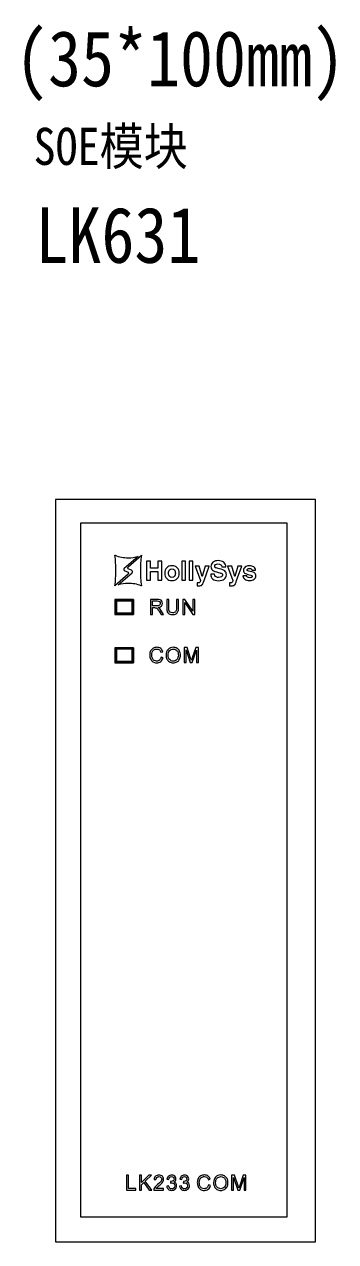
# Model space of a CAD drawing. Header units: millimetres. Extents: x 33157 to 59611, y -29750 to 1750.
# Drawn here: x 53655 to 53696.9, y 379.2 to 543.2 of the extents above; entities that cross this region are included whole.
import ezdxf

# ---------------------------------------------------------------- set-up
doc = ezdxf.new("R2010")
doc.units = ezdxf.units.MM
doc.layers.get('0').update_dxf_attribs({"lineweight": 18})
doc.layers.add('细实线', color=7, linetype='Continuous', lineweight=20)
doc.styles.add('STYLE1', font='')
doc.styles.get('STYLE1').set_extended_font_data('宋体')

msp = doc.modelspace()

# ---------------------------------------------------------------- linework, layer by layer
at = {"lineweight": 9}
for p, q in [((53667.16, 465.69), (53667.16, 463.69)), ((53667.21, 465.64), (53667.21, 463.74)), ((53667.36, 465.49), (53667.36, 463.89)), ((53669.46, 465.49), (53669.46, 463.89)), ((53669.61, 465.64), (53669.61, 463.74)), ((53669.66, 465.69), (53669.66, 463.69)), ((53667.16, 459.19), (53667.16, 457.19)), ((53669.66, 459.19), (53669.66, 457.19)), ((53667.21, 459.14), (53667.21, 457.24)), ((53667.36, 458.99), (53667.36, 457.39)), ((53669.46, 458.99), (53669.46, 457.39)), ((53669.61, 459.14), (53669.61, 457.24))]:
    msp.add_line(p, q, dxfattribs=at)
for points, knots in [([(53668.86, 469.43), (53668.86, 469.43), (53668.86, 469.43), (53668.86, 469.43), (53668.86, 469.43), (53668.5, 469.56), (53668.5, 469.56), (53668.42, 469.58), (53668.36, 469.65), (53668.36, 469.74), (53668.36, 469.8), (53668.38, 469.85), (53668.42, 469.88), (53668.42, 469.88), (53668.42, 469.88), (53668.42, 469.88), (53668.42, 469.88), (53670.28, 471.51), (53670.28, 471.51), (53669.86, 471.39), (53669.41, 471.32), (53668.94, 471.32), (53668.32, 471.32), (53667.73, 471.44), (53667.19, 471.65), (53667.18, 471.65), (53667.17, 471.66), (53667.16, 471.66), (53667.16, 471.66), (53667.16, 471.65), (53667.16, 471.65), (53667.25, 470.98), (53667.3, 470.29), (53667.3, 469.6), (53667.3, 468.91), (53667.25, 468.22), (53667.16, 467.55), (53667.16, 467.55), (53667.16, 467.54), (53667.16, 467.54), (53667.16, 467.54), (53668.93, 469.12), (53668.93, 469.12), (53668.93, 469.12), (53668.93, 469.12), (53668.93, 469.12), (53668.97, 469.16), (53668.99, 469.2), (53668.99, 469.26), (53668.99, 469.34), (53668.93, 469.41), (53668.86, 469.43)], [0, 0, 0, 0, 133455.771758, 133455.771758, 133455.771758, 266911.543515, 266911.543515, 266911.543515, 400367.315273, 400367.315273, 400367.315273, 533823.08703, 533823.08703, 533823.08703, 667278.858788, 667278.858788, 667278.858788, 800734.630545, 800734.630545, 800734.630545, 934190.402303, 934190.402303, 934190.402303, 1067646.17406, 1067646.17406, 1067646.17406, 1201101.945818, 1201101.945818, 1201101.945818, 1334557.717576, 1334557.717576, 1334557.717576, 1468013.489333, 1468013.489333, 1468013.489333, 1601469.261091, 1601469.261091, 1601469.261091, 1734925.032848, 1734925.032848, 1734925.032848, 1868380.804606, 1868380.804606, 1868380.804606, 2001836.576363, 2001836.576363, 2001836.576363, 2135292.348121, 2135292.348121, 2135292.348121, 2268748.119878, 2268748.119878, 2268748.119878, 2268748.119878]), ([(53669.03, 469.77), (53669.03, 469.77), (53669.03, 469.77), (53669.03, 469.77), (53669.03, 469.77), (53669.38, 469.64), (53669.38, 469.64), (53669.47, 469.62), (53669.53, 469.54), (53669.53, 469.46), (53669.53, 469.4), (53669.51, 469.35), (53669.47, 469.32), (53669.47, 469.32), (53669.47, 469.31), (53669.47, 469.31), (53669.47, 469.31), (53667.6, 467.69), (53667.6, 467.69), (53668.03, 467.81), (53668.48, 467.87), (53668.94, 467.87), (53669.56, 467.87), (53670.15, 467.76), (53670.7, 467.55), (53670.71, 467.54), (53670.71, 467.54), (53670.72, 467.54), (53670.72, 467.54), (53670.72, 467.55), (53670.72, 467.55), (53670.63, 468.22), (53670.59, 468.9), (53670.59, 469.6), (53670.59, 470.29), (53670.63, 470.98), (53670.72, 471.65), (53670.72, 471.65), (53670.72, 471.66), (53670.72, 471.66), (53670.72, 471.66), (53668.96, 470.08), (53668.96, 470.08), (53668.96, 470.08), (53668.96, 470.08), (53668.96, 470.08), (53668.92, 470.04), (53668.9, 470), (53668.9, 469.94), (53668.9, 469.86), (53668.95, 469.79), (53669.03, 469.77)], [0, 0, 0, 0, 133461.336576, 133461.336576, 133461.336576, 266922.673151, 266922.673151, 266922.673151, 400384.009727, 400384.009727, 400384.009727, 533845.346303, 533845.346303, 533845.346303, 667306.682879, 667306.682879, 667306.682879, 800768.019454, 800768.019454, 800768.019454, 934229.35603, 934229.35603, 934229.35603, 1067690.692606, 1067690.692606, 1067690.692606, 1201152.029182, 1201152.029182, 1201152.029182, 1334613.365757, 1334613.365757, 1334613.365757, 1468074.702333, 1468074.702333, 1468074.702333, 1601536.038909, 1601536.038909, 1601536.038909, 1734997.375485, 1734997.375485, 1734997.375485, 1868458.71206, 1868458.71206, 1868458.71206, 2001920.048636, 2001920.048636, 2001920.048636, 2135381.385212, 2135381.385212, 2135381.385212, 2268842.721788, 2268842.721788, 2268842.721788, 2268842.721788]), ([(53671.42, 470.87), (53671.42, 470.87), (53671.68, 470.87), (53671.68, 470.87), (53671.68, 470.87), (53671.95, 470.87), (53671.95, 470.87), (53671.95, 470.87), (53671.95, 469.91), (53671.95, 469.91), (53671.95, 469.91), (53672.96, 469.91), (53672.96, 469.91), (53672.96, 469.91), (53672.96, 470.87), (53672.96, 470.87), (53672.96, 470.87), (53673.22, 470.87), (53673.22, 470.87), (53673.22, 470.87), (53673.49, 470.87), (53673.49, 470.87), (53673.49, 470.87), (53673.49, 468.3), (53673.49, 468.3), (53673.49, 468.3), (53673.23, 468.3), (53673.23, 468.3), (53673.23, 468.3), (53672.96, 468.3), (53672.96, 468.3), (53672.96, 468.3), (53672.96, 469.47), (53672.96, 469.47), (53672.96, 469.47), (53671.95, 469.47), (53671.95, 469.47), (53671.95, 469.47), (53671.95, 468.3), (53671.95, 468.3), (53671.95, 468.3), (53671.69, 468.3), (53671.69, 468.3), (53671.69, 468.3), (53671.42, 468.3), (53671.42, 468.3), (53671.42, 468.3), (53671.42, 470.87), (53671.42, 470.87)], [0, 0, 0, 0, 133731.841536, 133731.841536, 133731.841536, 267463.683072, 267463.683072, 267463.683072, 401195.524609, 401195.524609, 401195.524609, 534927.366145, 534927.366145, 534927.366145, 668659.207681, 668659.207681, 668659.207681, 802391.049217, 802391.049217, 802391.049217, 936122.890754, 936122.890754, 936122.890754, 1069854.73229, 1069854.73229, 1069854.73229, 1203586.573826, 1203586.573826, 1203586.573826, 1337318.415362, 1337318.415362, 1337318.415362, 1471050.256899, 1471050.256899, 1471050.256899, 1604782.098435, 1604782.098435, 1604782.098435, 1738513.939971, 1738513.939971, 1738513.939971, 1872245.781507, 1872245.781507, 1872245.781507, 2005977.623044, 2005977.623044, 2005977.623044, 2139709.46458, 2139709.46458, 2139709.46458, 2139709.46458]), ([(53676.18, 470.87), (53676.18, 470.87), (53676.43, 470.87), (53676.43, 470.87), (53676.43, 470.87), (53676.68, 470.87), (53676.68, 470.87), (53676.68, 470.87), (53676.68, 468.3), (53676.68, 468.3), (53676.68, 468.3), (53676.43, 468.3), (53676.43, 468.3), (53676.43, 468.3), (53676.18, 468.3), (53676.18, 468.3), (53676.18, 468.3), (53676.18, 470.87), (53676.18, 470.87)], [0, 0, 0, 0, 141617.553126, 141617.553126, 141617.553126, 283235.106251, 283235.106251, 283235.106251, 424852.659377, 424852.659377, 424852.659377, 566470.212503, 566470.212503, 566470.212503, 708087.765628, 708087.765628, 708087.765628, 849705.318754, 849705.318754, 849705.318754, 849705.318754]), ([(53677.17, 470.87), (53677.17, 470.87), (53677.42, 470.87), (53677.42, 470.87), (53677.42, 470.87), (53677.67, 470.87), (53677.67, 470.87), (53677.67, 470.87), (53677.67, 468.3), (53677.67, 468.3), (53677.67, 468.3), (53677.42, 468.3), (53677.42, 468.3), (53677.42, 468.3), (53677.17, 468.3), (53677.17, 468.3), (53677.17, 468.3), (53677.17, 470.87), (53677.17, 470.87)], [0, 0, 0, 0, 141620.185927, 141620.185927, 141620.185927, 283240.371854, 283240.371854, 283240.371854, 424860.557781, 424860.557781, 424860.557781, 566480.743708, 566480.743708, 566480.743708, 708100.929635, 708100.929635, 708100.929635, 849721.115562, 849721.115562, 849721.115562, 849721.115562]), ([(53681.57, 470.1), (53681.56, 470.22), (53681.51, 470.32), (53681.41, 470.39), (53681.31, 470.46), (53681.19, 470.5), (53681.03, 470.5), (53680.89, 470.5), (53680.79, 470.47), (53680.71, 470.41), (53680.63, 470.35), (53680.6, 470.26), (53680.6, 470.16), (53680.6, 470.08), (53680.64, 470.02), (53680.72, 469.98), (53680.8, 469.94), (53680.96, 469.89), (53681.22, 469.83), (53681.59, 469.75), (53681.84, 469.65), (53681.97, 469.54), (53682.1, 469.43), (53682.16, 469.26), (53682.16, 469.02), (53682.16, 468.78), (53682.06, 468.59), (53681.87, 468.44), (53681.68, 468.3), (53681.43, 468.23), (53681.1, 468.23), (53680.78, 468.23), (53680.53, 468.31), (53680.34, 468.46), (53680.16, 468.61), (53680.06, 468.82), (53680.05, 469.1), (53680.05, 469.1), (53680.57, 469.1), (53680.57, 469.1), (53680.57, 468.96), (53680.62, 468.86), (53680.71, 468.78), (53680.81, 468.71), (53680.94, 468.67), (53681.1, 468.67), (53681.27, 468.67), (53681.41, 468.7), (53681.5, 468.76), (53681.6, 468.81), (53681.65, 468.89), (53681.65, 468.99), (53681.65, 469.08), (53681.61, 469.15), (53681.54, 469.2), (53681.48, 469.24), (53681.33, 469.29), (53681.11, 469.34), (53680.7, 469.43), (53680.43, 469.53), (53680.29, 469.64), (53680.16, 469.74), (53680.09, 469.9), (53680.09, 470.13), (53680.09, 470.38), (53680.18, 470.57), (53680.36, 470.72), (53680.54, 470.87), (53680.79, 470.94), (53681.09, 470.94), (53681.38, 470.94), (53681.61, 470.86), (53681.8, 470.71), (53681.98, 470.56), (53682.08, 470.35), (53682.1, 470.1), (53682.1, 470.1), (53681.57, 470.1), (53681.57, 470.1)], [0, 0, 0, 0, 131935.996016, 131935.996016, 131935.996016, 263871.992032, 263871.992032, 263871.992032, 395807.988048, 395807.988048, 395807.988048, 527743.984064, 527743.984064, 527743.984064, 659679.98008, 659679.98008, 659679.98008, 791615.976096, 791615.976096, 791615.976096, 923551.972112, 923551.972112, 923551.972112, 1055487.968128, 1055487.968128, 1055487.968128, 1187423.964144, 1187423.964144, 1187423.964144, 1319359.96016, 1319359.96016, 1319359.96016, 1451295.956176, 1451295.956176, 1451295.956176, 1583231.952192, 1583231.952192, 1583231.952192, 1715167.948208, 1715167.948208, 1715167.948208, 1847103.944224, 1847103.944224, 1847103.944224, 1979039.94024, 1979039.94024, 1979039.94024, 2110975.936256, 2110975.936256, 2110975.936256, 2242911.932272, 2242911.932272, 2242911.932272, 2374847.928288, 2374847.928288, 2374847.928288, 2506783.924304, 2506783.924304, 2506783.924304, 2638719.92032, 2638719.92032, 2638719.92032, 2770655.916336, 2770655.916336, 2770655.916336, 2902591.912352, 2902591.912352, 2902591.912352, 3034527.908368, 3034527.908368, 3034527.908368, 3166463.904384, 3166463.904384, 3166463.904384, 3298399.9004, 3298399.9004, 3298399.9004, 3430335.896416, 3430335.896416, 3430335.896416, 3430335.896416]), ([(53674.13, 468.52), (53673.96, 468.7), (53673.87, 468.94), (53673.87, 469.24), (53673.87, 469.55), (53673.96, 469.8), (53674.13, 469.98), (53674.31, 470.16), (53674.54, 470.25), (53674.84, 470.25), (53675.14, 470.25), (53675.38, 470.16), (53675.55, 469.98), (53675.73, 469.8), (53675.81, 469.55), (53675.81, 469.24), (53675.81, 468.94), (53675.73, 468.7), (53675.55, 468.52), (53675.38, 468.34), (53675.14, 468.25), (53674.84, 468.25), (53674.54, 468.25), (53674.31, 468.34), (53674.13, 468.52)], [0, 0, 0, 0, 138463.620373, 138463.620373, 138463.620373, 276927.240746, 276927.240746, 276927.240746, 415390.861119, 415390.861119, 415390.861119, 553854.481491, 553854.481491, 553854.481491, 692318.101864, 692318.101864, 692318.101864, 830781.722237, 830781.722237, 830781.722237, 969245.34261, 969245.34261, 969245.34261, 1107708.962983, 1107708.962983, 1107708.962983, 1107708.962983]), ([(53675.18, 468.82), (53675.26, 468.92), (53675.3, 469.06), (53675.3, 469.25), (53675.3, 469.44), (53675.26, 469.58), (53675.18, 469.68), (53675.1, 469.78), (53674.99, 469.83), (53674.84, 469.83), (53674.69, 469.83), (53674.58, 469.78), (53674.5, 469.68), (53674.42, 469.58), (53674.38, 469.44), (53674.38, 469.25), (53674.38, 469.06), (53674.42, 468.92), (53674.5, 468.82), (53674.58, 468.72), (53674.69, 468.67), (53674.84, 468.67), (53674.99, 468.67), (53675.1, 468.72), (53675.18, 468.82)], [0, 0, 0, 0, 138464.941787, 138464.941787, 138464.941787, 276929.883573, 276929.883573, 276929.883573, 415394.82536, 415394.82536, 415394.82536, 553859.767147, 553859.767147, 553859.767147, 692324.708933, 692324.708933, 692324.708933, 830789.65072, 830789.65072, 830789.65072, 969254.592506, 969254.592506, 969254.592506, 1107719.534293, 1107719.534293, 1107719.534293, 1107719.534293]), ([(53679.16, 468.26), (53679.06, 467.94), (53678.96, 467.74), (53678.88, 467.66), (53678.81, 467.58), (53678.67, 467.54), (53678.47, 467.54), (53678.47, 467.54), (53678.23, 467.54), (53678.23, 467.54), (53678.23, 467.54), (53678.23, 467.94), (53678.23, 467.94), (53678.24, 467.94), (53678.27, 467.94), (53678.32, 467.94), (53678.46, 467.94), (53678.54, 467.96), (53678.58, 468.02), (53678.61, 468.05), (53678.64, 468.13), (53678.66, 468.24), (53678.66, 468.24), (53677.95, 470.2), (53677.95, 470.2), (53677.95, 470.2), (53678.23, 470.2), (53678.23, 470.2), (53678.23, 470.2), (53678.51, 470.2), (53678.51, 470.2), (53678.51, 470.2), (53678.92, 468.79), (53678.92, 468.79), (53678.92, 468.79), (53678.92, 468.79), (53678.92, 468.79), (53678.92, 468.79), (53679.32, 470.2), (53679.32, 470.2), (53679.32, 470.2), (53679.58, 470.2), (53679.58, 470.2), (53679.58, 470.2), (53679.85, 470.2), (53679.85, 470.2), (53679.85, 470.2), (53679.16, 468.26), (53679.16, 468.26)], [0, 0, 0, 0, 133749.609493, 133749.609493, 133749.609493, 267499.218987, 267499.218987, 267499.218987, 401248.82848, 401248.82848, 401248.82848, 534998.437973, 534998.437973, 534998.437973, 668748.047466, 668748.047466, 668748.047466, 802497.65696, 802497.65696, 802497.65696, 936247.266453, 936247.266453, 936247.266453, 1069996.875946, 1069996.875946, 1069996.875946, 1203746.485439, 1203746.485439, 1203746.485439, 1337496.094933, 1337496.094933, 1337496.094933, 1471245.704426, 1471245.704426, 1471245.704426, 1604995.313919, 1604995.313919, 1604995.313919, 1738744.923412, 1738744.923412, 1738744.923412, 1872494.532906, 1872494.532906, 1872494.532906, 2006244.142399, 2006244.142399, 2006244.142399, 2139993.751892, 2139993.751892, 2139993.751892, 2139993.751892]), ([(53683.54, 468.26), (53683.43, 467.94), (53683.34, 467.74), (53683.26, 467.66), (53683.18, 467.58), (53683.04, 467.54), (53682.84, 467.54), (53682.84, 467.54), (53682.6, 467.54), (53682.6, 467.54), (53682.6, 467.54), (53682.6, 467.94), (53682.6, 467.94), (53682.61, 467.94), (53682.64, 467.94), (53682.7, 467.94), (53682.83, 467.94), (53682.92, 467.96), (53682.96, 468.02), (53682.98, 468.05), (53683.01, 468.13), (53683.04, 468.24), (53683.04, 468.24), (53682.33, 470.2), (53682.33, 470.2), (53682.33, 470.2), (53682.6, 470.2), (53682.6, 470.2), (53682.6, 470.2), (53682.88, 470.2), (53682.88, 470.2), (53682.88, 470.2), (53683.29, 468.79), (53683.29, 468.79), (53683.29, 468.79), (53683.29, 468.79), (53683.29, 468.79), (53683.29, 468.79), (53683.7, 470.2), (53683.7, 470.2), (53683.7, 470.2), (53683.96, 470.2), (53683.96, 470.2), (53683.96, 470.2), (53684.22, 470.2), (53684.22, 470.2), (53684.22, 470.2), (53683.54, 468.26), (53683.54, 468.26)], [0, 0, 0, 0, 133760.556016, 133760.556016, 133760.556016, 267521.112032, 267521.112032, 267521.112032, 401281.668048, 401281.668048, 401281.668048, 535042.224065, 535042.224065, 535042.224065, 668802.780081, 668802.780081, 668802.780081, 802563.336097, 802563.336097, 802563.336097, 936323.892113, 936323.892113, 936323.892113, 1070084.448129, 1070084.448129, 1070084.448129, 1203845.004145, 1203845.004145, 1203845.004145, 1337605.560162, 1337605.560162, 1337605.560162, 1471366.116178, 1471366.116178, 1471366.116178, 1605126.672194, 1605126.672194, 1605126.672194, 1738887.22821, 1738887.22821, 1738887.22821, 1872647.784226, 1872647.784226, 1872647.784226, 2006408.340242, 2006408.340242, 2006408.340242, 2140168.896259, 2140168.896259, 2140168.896259, 2140168.896259]), ([(53685.59, 469.63), (53685.59, 469.7), (53685.56, 469.76), (53685.5, 469.81), (53685.44, 469.85), (53685.36, 469.87), (53685.26, 469.87), (53685.16, 469.87), (53685.08, 469.86), (53685.03, 469.82), (53684.98, 469.79), (53684.95, 469.74), (53684.95, 469.69), (53684.95, 469.64), (53684.98, 469.61), (53685.04, 469.58), (53685.1, 469.55), (53685.21, 469.52), (53685.37, 469.48), (53685.67, 469.41), (53685.88, 469.34), (53685.98, 469.26), (53686.09, 469.17), (53686.14, 469.05), (53686.14, 468.87), (53686.14, 468.69), (53686.06, 468.54), (53685.91, 468.42), (53685.76, 468.31), (53685.56, 468.25), (53685.31, 468.25), (53685.02, 468.25), (53684.8, 468.31), (53684.64, 468.42), (53684.48, 468.53), (53684.4, 468.69), (53684.39, 468.91), (53684.39, 468.91), (53684.9, 468.91), (53684.9, 468.91), (53684.9, 468.82), (53684.94, 468.75), (53685.01, 468.7), (53685.09, 468.65), (53685.19, 468.63), (53685.31, 468.63), (53685.41, 468.63), (53685.49, 468.65), (53685.55, 468.68), (53685.61, 468.71), (53685.63, 468.76), (53685.63, 468.82), (53685.63, 468.87), (53685.61, 468.9), (53685.55, 468.93), (53685.5, 468.96), (53685.4, 468.99), (53685.26, 469.02), (53684.94, 469.1), (53684.73, 469.17), (53684.62, 469.25), (53684.51, 469.33), (53684.46, 469.45), (53684.46, 469.62), (53684.46, 469.81), (53684.53, 469.96), (53684.67, 470.08), (53684.81, 470.19), (53684.99, 470.25), (53685.22, 470.25), (53685.48, 470.25), (53685.69, 470.19), (53685.85, 470.08), (53686.01, 469.97), (53686.08, 469.82), (53686.08, 469.63), (53686.08, 469.63), (53686.08, 469.63), (53686.08, 469.63), (53686.08, 469.63), (53685.59, 469.63), (53685.59, 469.63)], [0, 0, 0, 0, 131848.760834, 131848.760834, 131848.760834, 263697.521667, 263697.521667, 263697.521667, 395546.282501, 395546.282501, 395546.282501, 527395.043335, 527395.043335, 527395.043335, 659243.804168, 659243.804168, 659243.804168, 791092.565002, 791092.565002, 791092.565002, 922941.325836, 922941.325836, 922941.325836, 1054790.086669, 1054790.086669, 1054790.086669, 1186638.847503, 1186638.847503, 1186638.847503, 1318487.608337, 1318487.608337, 1318487.608337, 1450336.36917, 1450336.36917, 1450336.36917, 1582185.130004, 1582185.130004, 1582185.130004, 1714033.890838, 1714033.890838, 1714033.890838, 1845882.651671, 1845882.651671, 1845882.651671, 1977731.412505, 1977731.412505, 1977731.412505, 2109580.173339, 2109580.173339, 2109580.173339, 2241428.934172, 2241428.934172, 2241428.934172, 2373277.695006, 2373277.695006, 2373277.695006, 2505126.45584, 2505126.45584, 2505126.45584, 2636975.216673, 2636975.216673, 2636975.216673, 2768823.977507, 2768823.977507, 2768823.977507, 2900672.738341, 2900672.738341, 2900672.738341, 3032521.499174, 3032521.499174, 3032521.499174, 3164370.260008, 3164370.260008, 3164370.260008, 3296219.020842, 3296219.020842, 3296219.020842, 3428067.781675, 3428067.781675, 3428067.781675, 3559916.542509, 3559916.542509, 3559916.542509, 3559916.542509]), ([(53671.94, 463.7), (53671.94, 463.7), (53671.94, 465.72), (53671.94, 465.72), (53671.94, 465.72), (53672.83, 465.72), (53672.83, 465.72), (53673.01, 465.72), (53673.15, 465.7), (53673.24, 465.67), (53673.34, 465.63), (53673.41, 465.57), (53673.47, 465.48), (53673.52, 465.38), (53673.55, 465.28), (53673.55, 465.17), (53673.55, 465.03), (53673.5, 464.91), (53673.41, 464.81), (53673.32, 464.71), (53673.18, 464.65), (53672.98, 464.62), (53673.05, 464.59), (53673.11, 464.55), (53673.14, 464.52), (53673.22, 464.45), (53673.29, 464.36), (53673.36, 464.25), (53673.36, 464.25), (53673.71, 463.7), (53673.71, 463.7), (53673.71, 463.7), (53673.38, 463.7), (53673.38, 463.7), (53673.38, 463.7), (53673.11, 464.12), (53673.11, 464.12), (53673.03, 464.24), (53672.97, 464.34), (53672.92, 464.4), (53672.87, 464.47), (53672.82, 464.51), (53672.78, 464.54), (53672.74, 464.56), (53672.7, 464.58), (53672.66, 464.59), (53672.63, 464.6), (53672.58, 464.6), (53672.51, 464.6), (53672.51, 464.6), (53672.2, 464.6), (53672.2, 464.6), (53672.2, 464.6), (53672.2, 463.7), (53672.2, 463.7), (53672.2, 463.7), (53671.94, 463.7), (53671.94, 463.7)], [0, 0, 0, 0, 133004.750409, 133004.750409, 133004.750409, 266009.500818, 266009.500818, 266009.500818, 399014.251228, 399014.251228, 399014.251228, 532019.001637, 532019.001637, 532019.001637, 665023.752046, 665023.752046, 665023.752046, 798028.502455, 798028.502455, 798028.502455, 931033.252865, 931033.252865, 931033.252865, 1064038.003274, 1064038.003274, 1064038.003274, 1197042.753683, 1197042.753683, 1197042.753683, 1330047.504092, 1330047.504092, 1330047.504092, 1463052.254502, 1463052.254502, 1463052.254502, 1596057.004911, 1596057.004911, 1596057.004911, 1729061.75532, 1729061.75532, 1729061.75532, 1862066.505729, 1862066.505729, 1862066.505729, 1995071.256139, 1995071.256139, 1995071.256139, 2128076.006548, 2128076.006548, 2128076.006548, 2261080.756957, 2261080.756957, 2261080.756957, 2394085.507366, 2394085.507366, 2394085.507366, 2527090.257776, 2527090.257776, 2527090.257776, 2527090.257776]), ([(53675.45, 465.72), (53675.45, 465.72), (53675.72, 465.72), (53675.72, 465.72), (53675.72, 465.72), (53675.72, 464.56), (53675.72, 464.56), (53675.72, 464.35), (53675.69, 464.19), (53675.65, 464.07), (53675.6, 463.95), (53675.52, 463.86), (53675.4, 463.78), (53675.28, 463.71), (53675.12, 463.67), (53674.93, 463.67), (53674.74, 463.67), (53674.59, 463.7), (53674.47, 463.77), (53674.34, 463.83), (53674.26, 463.93), (53674.21, 464.05), (53674.16, 464.17), (53674.13, 464.34), (53674.13, 464.56), (53674.13, 464.56), (53674.13, 465.72), (53674.13, 465.72), (53674.13, 465.72), (53674.4, 465.72), (53674.4, 465.72), (53674.4, 465.72), (53674.4, 464.56), (53674.4, 464.56), (53674.4, 464.38), (53674.42, 464.25), (53674.45, 464.17), (53674.48, 464.08), (53674.54, 464.02), (53674.62, 463.98), (53674.69, 463.93), (53674.79, 463.91), (53674.91, 463.91), (53675.1, 463.91), (53675.24, 463.95), (53675.32, 464.04), (53675.41, 464.13), (53675.45, 464.3), (53675.45, 464.56), (53675.45, 464.56), (53675.45, 465.72), (53675.45, 465.72)], [0, 0, 0, 0, 133479.859125, 133479.859125, 133479.859125, 266959.71825, 266959.71825, 266959.71825, 400439.577375, 400439.577375, 400439.577375, 533919.4365, 533919.4365, 533919.4365, 667399.295625, 667399.295625, 667399.295625, 800879.15475, 800879.15475, 800879.15475, 934359.013875, 934359.013875, 934359.013875, 1067838.873, 1067838.873, 1067838.873, 1201318.732125, 1201318.732125, 1201318.732125, 1334798.59125, 1334798.59125, 1334798.59125, 1468278.450375, 1468278.450375, 1468278.450375, 1601758.3095, 1601758.3095, 1601758.3095, 1735238.168625, 1735238.168625, 1735238.168625, 1868718.02775, 1868718.02775, 1868718.02775, 2002197.886875, 2002197.886875, 2002197.886875, 2135677.746, 2135677.746, 2135677.746, 2269157.605125, 2269157.605125, 2269157.605125, 2269157.605125]), ([(53676.32, 463.7), (53676.32, 463.7), (53676.32, 465.72), (53676.32, 465.72), (53676.32, 465.72), (53676.59, 465.72), (53676.59, 465.72), (53676.59, 465.72), (53677.65, 464.14), (53677.65, 464.14), (53677.65, 464.14), (53677.65, 465.72), (53677.65, 465.72), (53677.65, 465.72), (53677.91, 465.72), (53677.91, 465.72), (53677.91, 465.72), (53677.91, 463.7), (53677.91, 463.7), (53677.91, 463.7), (53677.63, 463.7), (53677.63, 463.7), (53677.63, 463.7), (53676.57, 465.29), (53676.57, 465.29), (53676.57, 465.29), (53676.57, 463.7), (53676.57, 463.7), (53676.57, 463.7), (53676.32, 463.7), (53676.32, 463.7)], [0, 0, 0, 0, 136582.859169, 136582.859169, 136582.859169, 273165.718337, 273165.718337, 273165.718337, 409748.577506, 409748.577506, 409748.577506, 546331.436675, 546331.436675, 546331.436675, 682914.295844, 682914.295844, 682914.295844, 819497.155012, 819497.155012, 819497.155012, 956080.014181, 956080.014181, 956080.014181, 1092662.87335, 1092662.87335, 1092662.87335, 1229245.732518, 1229245.732518, 1229245.732518, 1365828.591687, 1365828.591687, 1365828.591687, 1365828.591687]), ([(53672.2, 464.83), (53672.2, 464.83), (53672.78, 464.83), (53672.78, 464.83), (53672.9, 464.83), (53673, 464.84), (53673.06, 464.87), (53673.13, 464.89), (53673.18, 464.93), (53673.22, 464.99), (53673.26, 465.05), (53673.27, 465.11), (53673.27, 465.17), (53673.27, 465.27), (53673.24, 465.35), (53673.17, 465.41), (53673.1, 465.47), (53672.99, 465.5), (53672.84, 465.5), (53672.84, 465.5), (53672.2, 465.5), (53672.2, 465.5), (53672.2, 465.5), (53672.2, 464.83), (53672.2, 464.83)], [0, 0, 0, 0, 138466.075173, 138466.075173, 138466.075173, 276932.150346, 276932.150346, 276932.150346, 415398.225519, 415398.225519, 415398.225519, 553864.300691, 553864.300691, 553864.300691, 692330.375864, 692330.375864, 692330.375864, 830796.451037, 830796.451037, 830796.451037, 969262.52621, 969262.52621, 969262.52621, 1107728.601383, 1107728.601383, 1107728.601383, 1107728.601383]), ([(53673.37, 457.91), (53673.37, 457.91), (53673.64, 457.84), (53673.64, 457.84), (53673.58, 457.62), (53673.48, 457.46), (53673.34, 457.34), (53673.19, 457.23), (53673.01, 457.17), (53672.8, 457.17), (53672.58, 457.17), (53672.41, 457.21), (53672.27, 457.3), (53672.14, 457.39), (53672.03, 457.52), (53671.96, 457.69), (53671.89, 457.85), (53671.85, 458.03), (53671.85, 458.23), (53671.85, 458.44), (53671.89, 458.62), (53671.97, 458.78), (53672.05, 458.93), (53672.17, 459.05), (53672.32, 459.13), (53672.47, 459.22), (53672.63, 459.26), (53672.81, 459.26), (53673.01, 459.26), (53673.18, 459.21), (53673.32, 459.1), (53673.45, 459), (53673.55, 458.85), (53673.6, 458.67), (53673.6, 458.67), (53673.34, 458.61), (53673.34, 458.61), (53673.29, 458.75), (53673.23, 458.86), (53673.14, 458.93), (53673.05, 458.99), (53672.94, 459.03), (53672.8, 459.03), (53672.65, 459.03), (53672.52, 458.99), (53672.41, 458.92), (53672.31, 458.84), (53672.24, 458.74), (53672.19, 458.62), (53672.15, 458.49), (53672.13, 458.36), (53672.13, 458.23), (53672.13, 458.06), (53672.16, 457.91), (53672.21, 457.78), (53672.26, 457.65), (53672.33, 457.56), (53672.44, 457.49), (53672.54, 457.43), (53672.66, 457.4), (53672.78, 457.4), (53672.93, 457.4), (53673.06, 457.44), (53673.16, 457.53), (53673.26, 457.61), (53673.33, 457.74), (53673.37, 457.91)], [0, 0, 0, 0, 132457.984968, 132457.984968, 132457.984968, 264915.969935, 264915.969935, 264915.969935, 397373.954903, 397373.954903, 397373.954903, 529831.939871, 529831.939871, 529831.939871, 662289.924838, 662289.924838, 662289.924838, 794747.909806, 794747.909806, 794747.909806, 927205.894774, 927205.894774, 927205.894774, 1059663.879741, 1059663.879741, 1059663.879741, 1192121.864709, 1192121.864709, 1192121.864709, 1324579.849677, 1324579.849677, 1324579.849677, 1457037.834644, 1457037.834644, 1457037.834644, 1589495.819612, 1589495.819612, 1589495.819612, 1721953.80458, 1721953.80458, 1721953.80458, 1854411.789547, 1854411.789547, 1854411.789547, 1986869.774515, 1986869.774515, 1986869.774515, 2119327.759483, 2119327.759483, 2119327.759483, 2251785.74445, 2251785.74445, 2251785.74445, 2384243.729418, 2384243.729418, 2384243.729418, 2516701.714386, 2516701.714386, 2516701.714386, 2649159.699353, 2649159.699353, 2649159.699353, 2781617.684321, 2781617.684321, 2781617.684321, 2914075.669289, 2914075.669289, 2914075.669289, 2914075.669289]), ([(53674.04, 458.19), (53674.04, 458.52), (53674.13, 458.78), (53674.31, 458.97), (53674.49, 459.16), (53674.73, 459.26), (53675.01, 459.26), (53675.2, 459.26), (53675.37, 459.21), (53675.52, 459.12), (53675.67, 459.03), (53675.78, 458.91), (53675.86, 458.75), (53675.94, 458.59), (53675.98, 458.41), (53675.98, 458.21), (53675.98, 458), (53675.94, 457.82), (53675.85, 457.66), (53675.77, 457.5), (53675.65, 457.38), (53675.5, 457.29), (53675.35, 457.21), (53675.19, 457.17), (53675.01, 457.17), (53674.82, 457.17), (53674.65, 457.21), (53674.5, 457.31), (53674.35, 457.4), (53674.24, 457.52), (53674.16, 457.68), (53674.08, 457.84), (53674.04, 458.01), (53674.04, 458.19)], [0, 0, 0, 0, 135922.268379, 135922.268379, 135922.268379, 271844.536759, 271844.536759, 271844.536759, 407766.805138, 407766.805138, 407766.805138, 543689.073517, 543689.073517, 543689.073517, 679611.341897, 679611.341897, 679611.341897, 815533.610276, 815533.610276, 815533.610276, 951455.878655, 951455.878655, 951455.878655, 1087378.147035, 1087378.147035, 1087378.147035, 1223300.415414, 1223300.415414, 1223300.415414, 1359222.683794, 1359222.683794, 1359222.683794, 1495144.952173, 1495144.952173, 1495144.952173, 1495144.952173]), ([(53676.47, 457.2), (53676.47, 457.2), (53676.47, 459.22), (53676.47, 459.22), (53676.47, 459.22), (53676.87, 459.22), (53676.87, 459.22), (53676.87, 459.22), (53677.35, 457.79), (53677.35, 457.79), (53677.39, 457.66), (53677.43, 457.56), (53677.45, 457.49), (53677.47, 457.57), (53677.51, 457.67), (53677.55, 457.82), (53677.55, 457.82), (53678.04, 459.22), (53678.04, 459.22), (53678.04, 459.22), (53678.4, 459.22), (53678.4, 459.22), (53678.4, 459.22), (53678.4, 457.2), (53678.4, 457.2), (53678.4, 457.2), (53678.14, 457.2), (53678.14, 457.2), (53678.14, 457.2), (53678.14, 458.89), (53678.14, 458.89), (53678.14, 458.89), (53677.55, 457.2), (53677.55, 457.2), (53677.55, 457.2), (53677.31, 457.2), (53677.31, 457.2), (53677.31, 457.2), (53676.73, 458.92), (53676.73, 458.92), (53676.73, 458.92), (53676.73, 457.2), (53676.73, 457.2), (53676.73, 457.2), (53676.47, 457.2), (53676.47, 457.2)], [0, 0, 0, 0, 134086.135184, 134086.135184, 134086.135184, 268172.270367, 268172.270367, 268172.270367, 402258.405551, 402258.405551, 402258.405551, 536344.540734, 536344.540734, 536344.540734, 670430.675918, 670430.675918, 670430.675918, 804516.811101, 804516.811101, 804516.811101, 938602.946285, 938602.946285, 938602.946285, 1072689.081468, 1072689.081468, 1072689.081468, 1206775.216652, 1206775.216652, 1206775.216652, 1340861.351835, 1340861.351835, 1340861.351835, 1474947.487019, 1474947.487019, 1474947.487019, 1609033.622203, 1609033.622203, 1609033.622203, 1743119.757386, 1743119.757386, 1743119.757386, 1877205.89257, 1877205.89257, 1877205.89257, 2011292.027753, 2011292.027753, 2011292.027753, 2011292.027753]), ([(53674.32, 458.18), (53674.32, 457.94), (53674.39, 457.75), (53674.52, 457.61), (53674.65, 457.47), (53674.81, 457.4), (53675.01, 457.4), (53675.21, 457.4), (53675.37, 457.47), (53675.51, 457.61), (53675.63, 457.75), (53675.7, 457.95), (53675.7, 458.21), (53675.7, 458.37), (53675.67, 458.52), (53675.62, 458.64), (53675.56, 458.76), (53675.48, 458.86), (53675.37, 458.92), (53675.27, 458.99), (53675.15, 459.02), (53675.01, 459.02), (53674.82, 459.02), (53674.66, 458.96), (53674.52, 458.83), (53674.39, 458.7), (53674.32, 458.48), (53674.32, 458.18)], [0, 0, 0, 0, 137454.997307, 137454.997307, 137454.997307, 274909.994614, 274909.994614, 274909.994614, 412364.991921, 412364.991921, 412364.991921, 549819.989228, 549819.989228, 549819.989228, 687274.986535, 687274.986535, 687274.986535, 824729.983842, 824729.983842, 824729.983842, 962184.981149, 962184.981149, 962184.981149, 1099639.978456, 1099639.978456, 1099639.978456, 1237094.975763, 1237094.975763, 1237094.975763, 1237094.975763]), ([(53668.74, 386.13), (53668.74, 386.13), (53668.74, 388.15), (53668.74, 388.15), (53668.74, 388.15), (53669.01, 388.15), (53669.01, 388.15), (53669.01, 388.15), (53669.01, 386.37), (53669.01, 386.37), (53669.01, 386.37), (53670, 386.37), (53670, 386.37), (53670, 386.37), (53670, 386.13), (53670, 386.13), (53670, 386.13), (53668.74, 386.13), (53668.74, 386.13)], [0, 0, 0, 0, 141704.75701, 141704.75701, 141704.75701, 283409.51402, 283409.51402, 283409.51402, 425114.271029, 425114.271029, 425114.271029, 566819.028039, 566819.028039, 566819.028039, 708523.785049, 708523.785049, 708523.785049, 850228.542059, 850228.542059, 850228.542059, 850228.542059]), ([(53670.47, 386.13), (53670.47, 386.13), (53670.47, 388.15), (53670.47, 388.15), (53670.47, 388.15), (53670.74, 388.15), (53670.74, 388.15), (53670.74, 388.15), (53670.74, 387.15), (53670.74, 387.15), (53670.74, 387.15), (53671.74, 388.15), (53671.74, 388.15), (53671.74, 388.15), (53672.1, 388.15), (53672.1, 388.15), (53672.1, 388.15), (53671.25, 387.33), (53671.25, 387.33), (53671.25, 387.33), (53672.14, 386.13), (53672.14, 386.13), (53672.14, 386.13), (53671.79, 386.13), (53671.79, 386.13), (53671.79, 386.13), (53671.07, 387.15), (53671.07, 387.15), (53671.07, 387.15), (53670.74, 386.83), (53670.74, 386.83), (53670.74, 386.83), (53670.74, 386.13), (53670.74, 386.13), (53670.74, 386.13), (53670.47, 386.13), (53670.47, 386.13)], [0, 0, 0, 0, 135405.086049, 135405.086049, 135405.086049, 270810.172099, 270810.172099, 270810.172099, 406215.258148, 406215.258148, 406215.258148, 541620.344198, 541620.344198, 541620.344198, 677025.430247, 677025.430247, 677025.430247, 812430.516297, 812430.516297, 812430.516297, 947835.602346, 947835.602346, 947835.602346, 1083240.688396, 1083240.688396, 1083240.688396, 1218645.774445, 1218645.774445, 1218645.774445, 1354050.860495, 1354050.860495, 1354050.860495, 1489455.946544, 1489455.946544, 1489455.946544, 1624861.032594, 1624861.032594, 1624861.032594, 1624861.032594]), ([(53673.72, 386.37), (53673.72, 386.37), (53673.72, 386.13), (53673.72, 386.13), (53673.72, 386.13), (53672.38, 386.13), (53672.38, 386.13), (53672.38, 386.19), (53672.39, 386.25), (53672.41, 386.3), (53672.45, 386.39), (53672.5, 386.48), (53672.58, 386.57), (53672.65, 386.66), (53672.76, 386.76), (53672.9, 386.88), (53673.12, 387.06), (53673.27, 387.2), (53673.35, 387.3), (53673.42, 387.41), (53673.46, 387.51), (53673.46, 387.6), (53673.46, 387.7), (53673.43, 387.78), (53673.36, 387.85), (53673.29, 387.92), (53673.19, 387.95), (53673.08, 387.95), (53672.96, 387.95), (53672.87, 387.92), (53672.79, 387.85), (53672.72, 387.78), (53672.69, 387.68), (53672.68, 387.55), (53672.68, 387.55), (53672.43, 387.58), (53672.43, 387.58), (53672.45, 387.77), (53672.51, 387.91), (53672.63, 388.01), (53672.74, 388.11), (53672.89, 388.16), (53673.09, 388.16), (53673.28, 388.16), (53673.43, 388.11), (53673.55, 388), (53673.66, 387.89), (53673.72, 387.76), (53673.72, 387.6), (53673.72, 387.52), (53673.7, 387.44), (53673.67, 387.36), (53673.63, 387.28), (53673.58, 387.2), (53673.5, 387.11), (53673.43, 387.03), (53673.3, 386.91), (53673.12, 386.76), (53672.97, 386.63), (53672.88, 386.55), (53672.83, 386.5), (53672.79, 386.46), (53672.76, 386.41), (53672.73, 386.37), (53672.73, 386.37), (53673.72, 386.37), (53673.72, 386.37)], [0, 0, 0, 0, 132546.324612, 132546.324612, 132546.324612, 265092.649224, 265092.649224, 265092.649224, 397638.973836, 397638.973836, 397638.973836, 530185.298448, 530185.298448, 530185.298448, 662731.623059, 662731.623059, 662731.623059, 795277.947671, 795277.947671, 795277.947671, 927824.272283, 927824.272283, 927824.272283, 1060370.596895, 1060370.596895, 1060370.596895, 1192916.921507, 1192916.921507, 1192916.921507, 1325463.246119, 1325463.246119, 1325463.246119, 1458009.570731, 1458009.570731, 1458009.570731, 1590555.895343, 1590555.895343, 1590555.895343, 1723102.219954, 1723102.219954, 1723102.219954, 1855648.544566, 1855648.544566, 1855648.544566, 1988194.869178, 1988194.869178, 1988194.869178, 2120741.19379, 2120741.19379, 2120741.19379, 2253287.518402, 2253287.518402, 2253287.518402, 2385833.843014, 2385833.843014, 2385833.843014, 2518380.167626, 2518380.167626, 2518380.167626, 2650926.492238, 2650926.492238, 2650926.492238, 2783472.816849, 2783472.816849, 2783472.816849, 2916019.141461, 2916019.141461, 2916019.141461, 2916019.141461]), ([(53674.15, 386.67), (53674.15, 386.67), (53674.39, 386.7), (53674.39, 386.7), (53674.42, 386.56), (53674.47, 386.46), (53674.54, 386.4), (53674.61, 386.33), (53674.69, 386.3), (53674.79, 386.3), (53674.91, 386.3), (53675.01, 386.34), (53675.09, 386.42), (53675.17, 386.5), (53675.21, 386.6), (53675.21, 386.72), (53675.21, 386.84), (53675.17, 386.93), (53675.09, 387.01), (53675.02, 387.08), (53674.93, 387.12), (53674.81, 387.12), (53674.76, 387.12), (53674.71, 387.11), (53674.64, 387.09), (53674.64, 387.09), (53674.66, 387.31), (53674.66, 387.31), (53674.68, 387.31), (53674.69, 387.3), (53674.7, 387.3), (53674.81, 387.3), (53674.9, 387.33), (53674.99, 387.39), (53675.07, 387.44), (53675.12, 387.53), (53675.12, 387.64), (53675.12, 387.73), (53675.09, 387.81), (53675.02, 387.87), (53674.96, 387.93), (53674.88, 387.96), (53674.79, 387.96), (53674.69, 387.96), (53674.61, 387.93), (53674.54, 387.86), (53674.48, 387.8), (53674.44, 387.71), (53674.42, 387.59), (53674.42, 387.59), (53674.17, 387.63), (53674.17, 387.63), (53674.2, 387.8), (53674.27, 387.93), (53674.38, 388.02), (53674.49, 388.11), (53674.62, 388.16), (53674.78, 388.16), (53674.89, 388.16), (53674.99, 388.14), (53675.08, 388.09), (53675.18, 388.04), (53675.25, 387.98), (53675.3, 387.9), (53675.35, 387.81), (53675.37, 387.73), (53675.37, 387.64), (53675.37, 387.55), (53675.35, 387.47), (53675.3, 387.4), (53675.25, 387.33), (53675.18, 387.27), (53675.09, 387.23), (53675.21, 387.2), (53675.3, 387.14), (53675.37, 387.06), (53675.44, 386.97), (53675.47, 386.86), (53675.47, 386.73), (53675.47, 386.55), (53675.4, 386.4), (53675.28, 386.28), (53675.15, 386.16), (53674.98, 386.1), (53674.79, 386.1), (53674.61, 386.1), (53674.46, 386.15), (53674.35, 386.26), (53674.23, 386.36), (53674.16, 386.5), (53674.15, 386.67)], [0, 0, 0, 0, 131634.606521, 131634.606521, 131634.606521, 263269.213041, 263269.213041, 263269.213041, 394903.819562, 394903.819562, 394903.819562, 526538.426082, 526538.426082, 526538.426082, 658173.032603, 658173.032603, 658173.032603, 789807.639123, 789807.639123, 789807.639123, 921442.245644, 921442.245644, 921442.245644, 1053076.852164, 1053076.852164, 1053076.852164, 1184711.458685, 1184711.458685, 1184711.458685, 1316346.065205, 1316346.065205, 1316346.065205, 1447980.671726, 1447980.671726, 1447980.671726, 1579615.278246, 1579615.278246, 1579615.278246, 1711249.884767, 1711249.884767, 1711249.884767, 1842884.491287, 1842884.491287, 1842884.491287, 1974519.097808, 1974519.097808, 1974519.097808, 2106153.704328, 2106153.704328, 2106153.704328, 2237788.310849, 2237788.310849, 2237788.310849, 2369422.91737, 2369422.91737, 2369422.91737, 2501057.52389, 2501057.52389, 2501057.52389, 2632692.130411, 2632692.130411, 2632692.130411, 2764326.736931, 2764326.736931, 2764326.736931, 2895961.343452, 2895961.343452, 2895961.343452, 3027595.949972, 3027595.949972, 3027595.949972, 3159230.556493, 3159230.556493, 3159230.556493, 3290865.163013, 3290865.163013, 3290865.163013, 3422499.769534, 3422499.769534, 3422499.769534, 3554134.376054, 3554134.376054, 3554134.376054, 3685768.982575, 3685768.982575, 3685768.982575, 3817403.589095, 3817403.589095, 3817403.589095, 3949038.195616, 3949038.195616, 3949038.195616, 3949038.195616]), ([(53675.87, 386.67), (53675.87, 386.67), (53676.12, 386.7), (53676.12, 386.7), (53676.15, 386.56), (53676.2, 386.46), (53676.27, 386.4), (53676.33, 386.33), (53676.42, 386.3), (53676.52, 386.3), (53676.63, 386.3), (53676.73, 386.34), (53676.81, 386.42), (53676.89, 386.5), (53676.93, 386.6), (53676.93, 386.72), (53676.93, 386.84), (53676.9, 386.93), (53676.82, 387.01), (53676.75, 387.08), (53676.65, 387.12), (53676.54, 387.12), (53676.49, 387.12), (53676.43, 387.11), (53676.36, 387.09), (53676.36, 387.09), (53676.39, 387.31), (53676.39, 387.31), (53676.41, 387.31), (53676.42, 387.3), (53676.43, 387.3), (53676.54, 387.3), (53676.63, 387.33), (53676.72, 387.39), (53676.8, 387.44), (53676.84, 387.53), (53676.84, 387.64), (53676.84, 387.73), (53676.81, 387.81), (53676.75, 387.87), (53676.69, 387.93), (53676.61, 387.96), (53676.51, 387.96), (53676.41, 387.96), (53676.33, 387.93), (53676.27, 387.86), (53676.21, 387.8), (53676.16, 387.71), (53676.15, 387.59), (53676.15, 387.59), (53675.9, 387.63), (53675.9, 387.63), (53675.93, 387.8), (53676, 387.93), (53676.1, 388.02), (53676.21, 388.11), (53676.35, 388.16), (53676.51, 388.16), (53676.62, 388.16), (53676.72, 388.14), (53676.81, 388.09), (53676.9, 388.04), (53676.97, 387.98), (53677.02, 387.9), (53677.07, 387.81), (53677.1, 387.73), (53677.1, 387.64), (53677.1, 387.55), (53677.07, 387.47), (53677.03, 387.4), (53676.98, 387.33), (53676.91, 387.27), (53676.82, 387.23), (53676.94, 387.2), (53677.03, 387.14), (53677.1, 387.06), (53677.16, 386.97), (53677.2, 386.86), (53677.2, 386.73), (53677.2, 386.55), (53677.13, 386.4), (53677, 386.28), (53676.87, 386.16), (53676.71, 386.1), (53676.51, 386.1), (53676.34, 386.1), (53676.19, 386.15), (53676.07, 386.26), (53675.96, 386.36), (53675.89, 386.5), (53675.87, 386.67)], [0, 0, 0, 0, 131638.855723, 131638.855723, 131638.855723, 263277.711447, 263277.711447, 263277.711447, 394916.56717, 394916.56717, 394916.56717, 526555.422894, 526555.422894, 526555.422894, 658194.278617, 658194.278617, 658194.278617, 789833.134341, 789833.134341, 789833.134341, 921471.990064, 921471.990064, 921471.990064, 1053110.845788, 1053110.845788, 1053110.845788, 1184749.701511, 1184749.701511, 1184749.701511, 1316388.557235, 1316388.557235, 1316388.557235, 1448027.412958, 1448027.412958, 1448027.412958, 1579666.268681, 1579666.268681, 1579666.268681, 1711305.124405, 1711305.124405, 1711305.124405, 1842943.980128, 1842943.980128, 1842943.980128, 1974582.835852, 1974582.835852, 1974582.835852, 2106221.691575, 2106221.691575, 2106221.691575, 2237860.547299, 2237860.547299, 2237860.547299, 2369499.403022, 2369499.403022, 2369499.403022, 2501138.258746, 2501138.258746, 2501138.258746, 2632777.114469, 2632777.114469, 2632777.114469, 2764415.970192, 2764415.970192, 2764415.970192, 2896054.825916, 2896054.825916, 2896054.825916, 3027693.681639, 3027693.681639, 3027693.681639, 3159332.537363, 3159332.537363, 3159332.537363, 3290971.393086, 3290971.393086, 3290971.393086, 3422610.24881, 3422610.24881, 3422610.24881, 3554249.104533, 3554249.104533, 3554249.104533, 3685887.960257, 3685887.960257, 3685887.960257, 3817526.81598, 3817526.81598, 3817526.81598, 3949165.671704, 3949165.671704, 3949165.671704, 3949165.671704]), ([(53679.76, 386.84), (53679.76, 386.84), (53680.03, 386.77), (53680.03, 386.77), (53679.98, 386.55), (53679.88, 386.38), (53679.73, 386.27), (53679.58, 386.15), (53679.41, 386.1), (53679.2, 386.1), (53678.98, 386.1), (53678.8, 386.14), (53678.67, 386.23), (53678.53, 386.32), (53678.43, 386.45), (53678.35, 386.61), (53678.28, 386.78), (53678.25, 386.96), (53678.25, 387.16), (53678.25, 387.37), (53678.29, 387.55), (53678.37, 387.71), (53678.45, 387.86), (53678.56, 387.98), (53678.71, 388.06), (53678.86, 388.14), (53679.02, 388.18), (53679.2, 388.18), (53679.4, 388.18), (53679.57, 388.13), (53679.71, 388.03), (53679.85, 387.93), (53679.94, 387.78), (53680, 387.6), (53680, 387.6), (53679.74, 387.53), (53679.74, 387.53), (53679.69, 387.68), (53679.62, 387.79), (53679.53, 387.86), (53679.44, 387.92), (53679.33, 387.96), (53679.2, 387.96), (53679.04, 387.96), (53678.91, 387.92), (53678.81, 387.84), (53678.7, 387.77), (53678.63, 387.67), (53678.59, 387.55), (53678.55, 387.42), (53678.52, 387.29), (53678.52, 387.16), (53678.52, 386.99), (53678.55, 386.84), (53678.6, 386.71), (53678.65, 386.58), (53678.73, 386.48), (53678.83, 386.42), (53678.94, 386.36), (53679.05, 386.33), (53679.17, 386.33), (53679.32, 386.33), (53679.45, 386.37), (53679.55, 386.45), (53679.66, 386.54), (53679.73, 386.67), (53679.76, 386.84)], [0, 0, 0, 0, 132560.921093, 132560.921093, 132560.921093, 265121.842186, 265121.842186, 265121.842186, 397682.763279, 397682.763279, 397682.763279, 530243.684371, 530243.684371, 530243.684371, 662804.605464, 662804.605464, 662804.605464, 795365.526557, 795365.526557, 795365.526557, 927926.44765, 927926.44765, 927926.44765, 1060487.368743, 1060487.368743, 1060487.368743, 1193048.289836, 1193048.289836, 1193048.289836, 1325609.210929, 1325609.210929, 1325609.210929, 1458170.132022, 1458170.132022, 1458170.132022, 1590731.053114, 1590731.053114, 1590731.053114, 1723291.974207, 1723291.974207, 1723291.974207, 1855852.8953, 1855852.8953, 1855852.8953, 1988413.816393, 1988413.816393, 1988413.816393, 2120974.737486, 2120974.737486, 2120974.737486, 2253535.658579, 2253535.658579, 2253535.658579, 2386096.579672, 2386096.579672, 2386096.579672, 2518657.500765, 2518657.500765, 2518657.500765, 2651218.421857, 2651218.421857, 2651218.421857, 2783779.34295, 2783779.34295, 2783779.34295, 2916340.264043, 2916340.264043, 2916340.264043, 2916340.264043]), ([(53680.44, 387.11), (53680.44, 387.45), (53680.53, 387.71), (53680.71, 387.9), (53680.89, 388.09), (53681.12, 388.18), (53681.41, 388.18), (53681.59, 388.18), (53681.76, 388.14), (53681.91, 388.05), (53682.06, 387.96), (53682.17, 387.84), (53682.25, 387.68), (53682.33, 387.52), (53682.37, 387.34), (53682.37, 387.14), (53682.37, 386.93), (53682.33, 386.75), (53682.25, 386.59), (53682.16, 386.43), (53682.05, 386.3), (53681.9, 386.22), (53681.74, 386.14), (53681.58, 386.1), (53681.4, 386.1), (53681.21, 386.1), (53681.04, 386.14), (53680.89, 386.23), (53680.74, 386.33), (53680.63, 386.45), (53680.55, 386.61), (53680.48, 386.77), (53680.44, 386.94), (53680.44, 387.11)], [0, 0, 0, 0, 136024.660324, 136024.660324, 136024.660324, 272049.320647, 272049.320647, 272049.320647, 408073.980971, 408073.980971, 408073.980971, 544098.641295, 544098.641295, 544098.641295, 680123.301618, 680123.301618, 680123.301618, 816147.961942, 816147.961942, 816147.961942, 952172.622266, 952172.622266, 952172.622266, 1088197.282589, 1088197.282589, 1088197.282589, 1224221.942913, 1224221.942913, 1224221.942913, 1360246.603237, 1360246.603237, 1360246.603237, 1496271.26356, 1496271.26356, 1496271.26356, 1496271.26356]), ([(53680.71, 387.11), (53680.71, 386.87), (53680.78, 386.67), (53680.91, 386.53), (53681.04, 386.4), (53681.21, 386.33), (53681.4, 386.33), (53681.6, 386.33), (53681.77, 386.4), (53681.9, 386.54), (53682.03, 386.68), (53682.09, 386.88), (53682.09, 387.14), (53682.09, 387.3), (53682.07, 387.45), (53682.01, 387.57), (53681.96, 387.69), (53681.87, 387.79), (53681.77, 387.85), (53681.66, 387.92), (53681.54, 387.95), (53681.41, 387.95), (53681.22, 387.95), (53681.06, 387.89), (53680.92, 387.76), (53680.78, 387.63), (53680.71, 387.41), (53680.71, 387.11)], [0, 0, 0, 0, 137557.861234, 137557.861234, 137557.861234, 275115.722467, 275115.722467, 275115.722467, 412673.583701, 412673.583701, 412673.583701, 550231.444934, 550231.444934, 550231.444934, 687789.306168, 687789.306168, 687789.306168, 825347.167401, 825347.167401, 825347.167401, 962905.028635, 962905.028635, 962905.028635, 1100462.889868, 1100462.889868, 1100462.889868, 1238020.751102, 1238020.751102, 1238020.751102, 1238020.751102]), ([(53682.87, 386.13), (53682.87, 386.13), (53682.87, 388.15), (53682.87, 388.15), (53682.87, 388.15), (53683.27, 388.15), (53683.27, 388.15), (53683.27, 388.15), (53683.74, 386.72), (53683.74, 386.72), (53683.79, 386.59), (53683.82, 386.49), (53683.84, 386.42), (53683.86, 386.49), (53683.9, 386.6), (53683.95, 386.75), (53683.95, 386.75), (53684.44, 388.15), (53684.44, 388.15), (53684.44, 388.15), (53684.79, 388.15), (53684.79, 388.15), (53684.79, 388.15), (53684.79, 386.13), (53684.79, 386.13), (53684.79, 386.13), (53684.54, 386.13), (53684.54, 386.13), (53684.54, 386.13), (53684.54, 387.82), (53684.54, 387.82), (53684.54, 387.82), (53683.95, 386.13), (53683.95, 386.13), (53683.95, 386.13), (53683.71, 386.13), (53683.71, 386.13), (53683.71, 386.13), (53683.12, 387.85), (53683.12, 387.85), (53683.12, 387.85), (53683.12, 386.13), (53683.12, 386.13), (53683.12, 386.13), (53682.87, 386.13), (53682.87, 386.13)], [0, 0, 0, 0, 134187.962513, 134187.962513, 134187.962513, 268375.925025, 268375.925025, 268375.925025, 402563.887538, 402563.887538, 402563.887538, 536751.850051, 536751.850051, 536751.850051, 670939.812564, 670939.812564, 670939.812564, 805127.775076, 805127.775076, 805127.775076, 939315.737589, 939315.737589, 939315.737589, 1073503.700102, 1073503.700102, 1073503.700102, 1207691.662615, 1207691.662615, 1207691.662615, 1341879.625127, 1341879.625127, 1341879.625127, 1476067.58764, 1476067.58764, 1476067.58764, 1610255.550153, 1610255.550153, 1610255.550153, 1744443.512665, 1744443.512665, 1744443.512665, 1878631.475178, 1878631.475178, 1878631.475178, 2012819.437691, 2012819.437691, 2012819.437691, 2012819.437691])]:
    msp.add_open_spline(points, degree=3, knots=knots)
for points in [[(53669.66, 465.69), (53669.66, 465.69), (53667.16, 465.69), (53667.16, 465.69)], [(53667.21, 465.44), (53667.21, 465.44), (53667.16, 465.44), (53667.16, 465.44)], [(53667.21, 465.24), (53667.21, 465.24), (53667.16, 465.24), (53667.16, 465.24)], [(53667.16, 464.14), (53667.16, 464.14), (53667.21, 464.14), (53667.21, 464.14)], [(53667.21, 465.64), (53667.21, 465.64), (53669.66, 465.64), (53669.66, 465.64)], [(53667.21, 465.64), (53667.21, 465.64), (53667.36, 465.49), (53667.36, 465.49)], [(53669.46, 465.49), (53669.46, 465.49), (53667.36, 465.49), (53667.36, 465.49)], [(53669.61, 465.64), (53669.61, 465.64), (53669.46, 465.49), (53669.46, 465.49)], [(53667.16, 463.69), (53667.16, 463.69), (53669.66, 463.69), (53669.66, 463.69)], [(53667.16, 463.94), (53667.16, 463.94), (53667.21, 463.94), (53667.21, 463.94)], [(53667.21, 463.74), (53667.21, 463.74), (53669.66, 463.74), (53669.66, 463.74)], [(53667.21, 463.74), (53667.21, 463.74), (53667.36, 463.89), (53667.36, 463.89)], [(53667.36, 463.89), (53667.36, 463.89), (53669.46, 463.89), (53669.46, 463.89)], [(53669.61, 463.74), (53669.61, 463.74), (53669.46, 463.89), (53669.46, 463.89)], [(53669.66, 459.19), (53669.66, 459.19), (53667.16, 459.19), (53667.16, 459.19)], [(53667.21, 458.94), (53667.21, 458.94), (53667.16, 458.94), (53667.16, 458.94)], [(53667.21, 458.74), (53667.21, 458.74), (53667.16, 458.74), (53667.16, 458.74)], [(53667.16, 457.64), (53667.16, 457.64), (53667.21, 457.64), (53667.21, 457.64)], [(53667.21, 459.14), (53667.21, 459.14), (53669.66, 459.14), (53669.66, 459.14)], [(53667.21, 459.14), (53667.21, 459.14), (53667.36, 458.99), (53667.36, 458.99)], [(53669.46, 458.99), (53669.46, 458.99), (53667.36, 458.99), (53667.36, 458.99)], [(53669.61, 459.14), (53669.61, 459.14), (53669.46, 458.99), (53669.46, 458.99)], [(53667.16, 457.19), (53667.16, 457.19), (53669.66, 457.19), (53669.66, 457.19)], [(53667.16, 457.44), (53667.16, 457.44), (53667.21, 457.44), (53667.21, 457.44)], [(53667.21, 457.24), (53667.21, 457.24), (53669.66, 457.24), (53669.66, 457.24)], [(53667.21, 457.24), (53667.21, 457.24), (53667.36, 457.39), (53667.36, 457.39)], [(53667.36, 457.39), (53667.36, 457.39), (53669.46, 457.39), (53669.46, 457.39)], [(53669.61, 457.24), (53669.61, 457.24), (53669.46, 457.39), (53669.46, 457.39)]]:
    msp.add_open_spline(points, degree=3, dxfattribs=at)
at = {"layer": '细实线'}
for points in [[(53659.16, 479.19), (53659.16, 379.19), (53694.16, 379.19), (53694.16, 479.19)], [(53662.53, 475.97), (53662.53, 382.52), (53690.33, 382.52), (53690.33, 475.97)]]:
    msp.add_lwpolyline(points, close=True, dxfattribs=at)

# ---------------------------------------------------------------- texts
at = {"color": 0, "style": 'STYLE1', "width": 0.87}
for s, height, p in [('(35*100mm)', 7.5, (53653.73, 534.83)), ('SOE模块', 5, (53656.22, 524.24)), ('LK631', 7.5, (53656.47, 511.05))]:
    msp.add_text(s, height=height, dxfattribs=at).set_placement(p)

doc.saveas('drawing.dxf')
